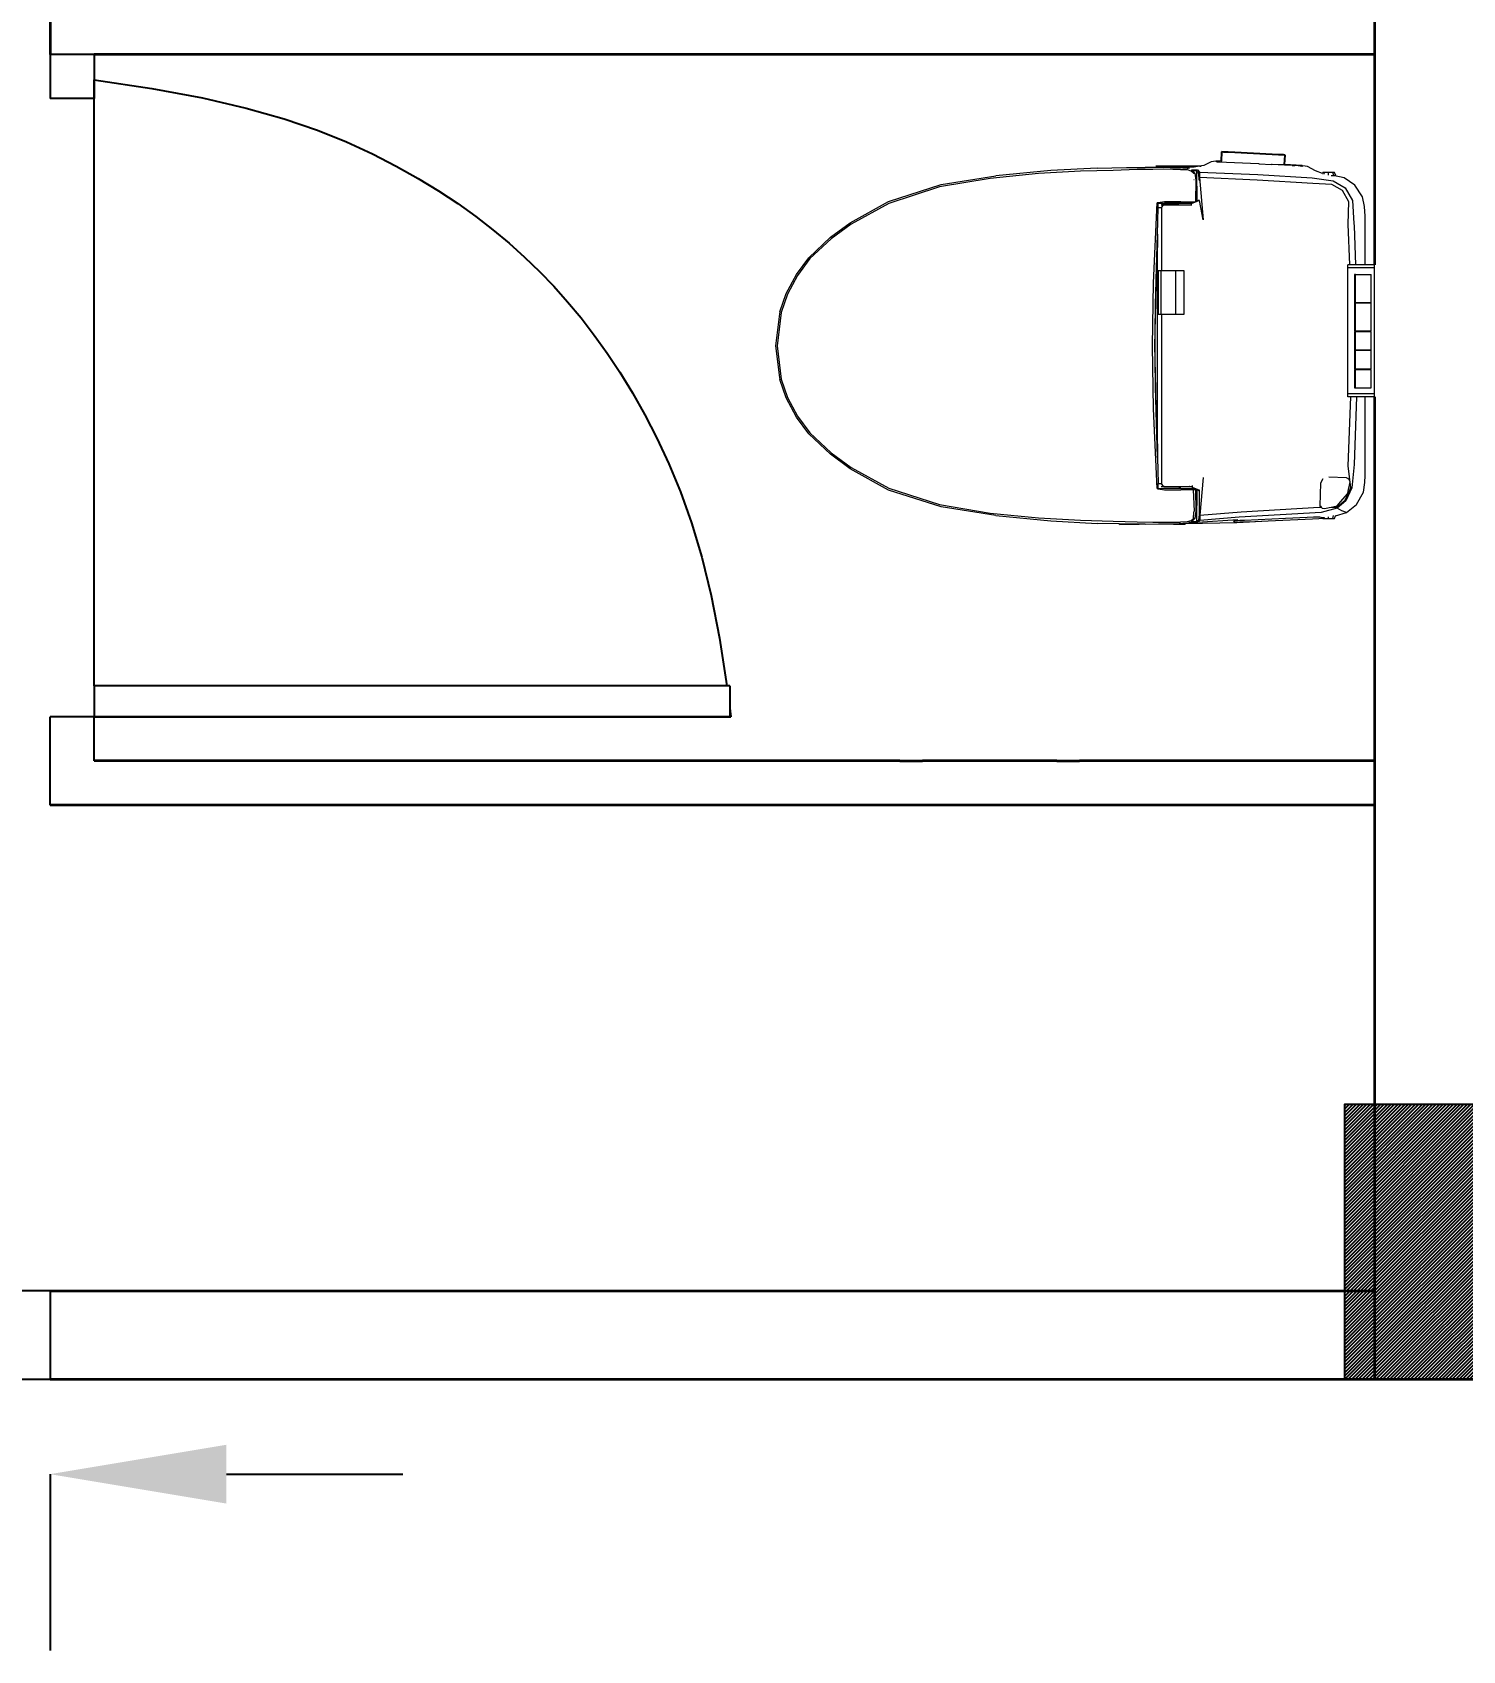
# Model space of a CAD drawing. Header units: millimetres. Extents: x 6923 to 14208, y 3430 to 4414.
# Drawn here: x 9079.7 to 9152.6, y 4083.6 to 4166.1 of the extents above; entities that cross this region are included whole.
import ezdxf

# ---------------------------------------------------------------- set-up
doc = ezdxf.new("R2010")
doc.units = ezdxf.units.MM
doc.linetypes.add('DASHED2', pattern=[0.375, 0.25, -0.125])
doc.layers.get('Defpoints').update_dxf_attribs({"color": 250})
for name, color, linetype, lineweight in [('dimension', 6, 'Continuous', 15), ('door', 104, 'Continuous', 25), ('Furniture', 252, 'Continuous', 0), ('wall', 160, 'Continuous', 35)]:
    doc.layers.add(name, color=color, linetype=linetype, lineweight=lineweight)
doc.layers.add('GRID LINE', color=12, linetype='DASHED2')
doc.layers.add('SectionCutEdges', color=7, linetype='Continuous')
doc.styles.get("Standard").update_dxf_attribs({"font": 'arial.ttf'})
doc.dimstyles.new('1 to 8', dxfattribs={"dimscale": 96, "dimtxt": 0.09375, "dimasz": 0.09375, "dimexe": 0.09375, "dimexo": 0.09375, "dimgap": 0.015625, "dimtad": 0, "dimtih": 1, "dimtoh": 1, "dimdec": 0, "dimrnd": 0.09375, "dimzin": 3, "dimdsep": 46, "dimlunit": 4, "dimtxsty": 'Standard', "dimcen": 0.09375, "dimadec": 0, "dimazin": 0, "dimtfac": 1, "dimtdec": 0, "dimtofl": 0, "dimtmove": 0, "dimatfit": 3, "dimfxl": 0.09375, "dimfxlon": 1, "dimtolj": 1, "dimtzin": 0, "dimarcsym": 0})

# ---------------------------------------------------------------- blocks, each defined once
blk = doc.blocks.new('*D65')
at = {"layer": 'Defpoints', "color": 0, "transparency": 16777216}
for p in [(9044.539, 4097.401), (9080.571, 4097.401), (9080.571, 4092.553)]:
    blk.add_point(p, dxfattribs=at)
at = {"layer": 'dimension', "color": 0, "lineweight": -2, "transparency": 16777216}
for p, q in [((9035.539, 4092.553), (9026.539, 4092.553)), ((9044.539, 4092.553), (9044.539, 4083.553)), ((9080.571, 4092.553), (9080.571, 4083.553)), ((9089.571, 4092.553), (9098.571, 4092.553))]:
    blk.add_line(p, q, dxfattribs=at)
at = {"layer": 'dimension', "color": 0, "transparency": 16777216}
for points in [[(9035.539, 4094.053), (9035.539, 4091.053), (9044.539, 4092.553)], [(9089.571, 4094.053), (9089.571, 4091.053), (9080.571, 4092.553)]]:
    blk.add_solid(points, dxfattribs=at)
at = {"layer": 'dimension', "color": 0, "transparency": 16777216, "insert": (9062.555, 4092.553), "char_height": 9, "attachment_point": 5}
blk.add_mtext('\\A1;3\'-0"', dxfattribs=at)

msp = doc.modelspace()

# ---------------------------------------------------------------- hatches: boundary and pattern name
at = {"layer": 'GRID LINE', "linetype": 'DASHED2'}
h = msp.add_hatch(dxfattribs=at)
h.set_pattern_fill('ANSI31', color=5)
h.set_pattern_definition([(45, (-6277.06887, 3611.32997), (-0.0883883476, 0.0883883476), [])])
h.paths.add_polyline_path([(9147.76, 4111.41), (9147.76, 4106.409), (9147.76, 4101.905), (9146.606, 4101.905), (9146.606, 4097.41), (9156.76, 4097.41), (9156.76, 4111.41)])
h.paths.add_polyline_path([(9147.76, 4111.41), (9146.606, 4111.41), (9146.606, 4101.905), (9147.76, 4101.905), (9147.76, 4106.409)], flags=17)
h.paths.add_polyline_path([(9158.606, 4111.41), (9156.76, 4111.41), (9156.76, 4097.41), (9158.606, 4097.41)])

# ---------------------------------------------------------------- linework, layer by layer
for p, q in [((9140.343, 4159.99), (9140.317, 4159.519)), ((9140.433, 4159.986), (9140.343, 4159.99)), ((9140.678, 4159.974), (9140.433, 4159.986)), ((9141.012, 4159.958), (9140.678, 4159.974)), ((9142.914, 4159.865), (9141.012, 4159.958)), ((9143.248, 4159.849), (9142.914, 4159.865)), ((9143.492, 4159.837), (9143.248, 4159.849)), ((9143.582, 4159.833), (9143.492, 4159.837)), ((9143.554, 4159.345), (9143.582, 4159.833))]:
    msp.add_line(p, q)
at = {"layer": 'door'}
for p, q in [((9080.571, 4164.962), (9080.571, 4162.71)), ((9082.823, 4164.962), (9080.571, 4164.962)), ((9082.823, 4164.962), (9082.823, 4162.71)), ((9082.823, 4132.758), (9082.823, 4163.668)), ((9082.823, 4162.71), (9080.571, 4162.71)), ((9115.253, 4132.758), (9082.823, 4132.758)), ((9082.823, 4132.758), (9082.823, 4131.181)), ((9115.253, 4132.758), (9115.253, 4131.181)), ((9080.571, 4126.677), (9080.571, 4131.181)), ((9082.823, 4131.181), (9080.571, 4131.181)), ((9082.823, 4128.929), (9082.823, 4131.181)), ((9082.823, 4131.181), (9115.31, 4131.181)), ((9115.253, 4131.619), (9115.31, 4131.181)), ((9080.571, 4101.905), (9078.77, 4101.905)), ((9080.571, 4101.905), (9080.571, 4097.401)), ((9078.319, 4097.401), (9080.571, 4097.401))]:
    msp.add_line(p, q, dxfattribs=at)
msp.add_lwpolyline([(9082.823, 4163.668), (9085.773, 4163.23), (9088.345, 4162.748), (9090.581, 4162.23), (9092.524, 4161.679), (9094.218, 4161.102), (9095.705, 4160.504), (9097.028, 4159.89), (9098.229, 4159.266), (9099.346, 4158.637), (9100.392, 4158), (9101.372, 4157.354), (9102.294, 4156.695), (9103.164, 4156.023), (9103.99, 4155.333), (9104.778, 4154.623), (9105.534, 4153.892), (9106.266, 4153.135), (9106.975, 4152.348), (9107.665, 4151.522), (9108.338, 4150.651), (9108.996, 4149.729), (9109.642, 4148.749), (9110.279, 4147.704), (9110.909, 4146.587), (9111.532, 4145.389), (9112.143, 4144.088), (9112.733, 4142.659), (9113.295, 4141.079), (9113.821, 4139.323), (9114.303, 4137.367), (9114.733, 4135.187), (9115.103, 4132.758)], dxfattribs=at)
at = {"layer": 'Furniture'}
for p, q in [((9131.626, 4159.039), (9128.826, 4158.764)), ((9133.138, 4159.004), (9130.994, 4158.887)), ((9133.994, 4159.168), (9131.626, 4159.039)), ((9134.803, 4159.045), (9133.138, 4159.004)), ((9133.994, 4159.168), (9135.495, 4159.202)), ((9136.024, 4159.088), (9134.803, 4159.045)), ((9135.495, 4159.202), (9136.438, 4159.201)), ((9136.837, 4159.095), (9136.024, 4159.088)), ((9137.128, 4159.19), (9136.438, 4159.201)), ((9137.395, 4159.102), (9136.837, 4159.095)), ((9136.983, 4159.255), (9137.001, 4159.255)), ((9139.199, 4159.255), (9136.983, 4159.255)), ((9137.001, 4159.255), (9137.046, 4159.255)), ((9137.109, 4159.255), (9137.045, 4159.255)), ((9137.195, 4159.255), (9137.109, 4159.255)), ((9137.402, 4159.189), (9137.128, 4159.19)), ((9137.853, 4159.098), (9137.395, 4159.102)), ((9137.423, 4159.241), (9137.402, 4159.189)), ((9137.495, 4159.188), (9137.402, 4159.189)), ((9137.51, 4159.241), (9137.423, 4159.241)), ((9137.495, 4159.188), (9137.51, 4159.241)), ((9137.637, 4159.188), (9137.495, 4159.188)), ((9137.72, 4159.241), (9137.51, 4159.241)), ((9137.72, 4159.185), (9137.637, 4159.188)), ((9137.72, 4159.185), (9137.72, 4159.241)), ((9137.931, 4159.241), (9137.72, 4159.241)), ((9137.94, 4159.18), (9137.72, 4159.185)), ((9138.239, 4159.1), (9137.853, 4159.098)), ((9137.948, 4159.18), (9137.931, 4159.241)), ((9138.018, 4159.241), (9137.931, 4159.241)), ((9137.948, 4159.18), (9137.94, 4159.18)), ((9138.039, 4159.177), (9137.948, 4159.18)), ((9138.038, 4159.191), (9138.018, 4159.241)), ((9138.939, 4159.204), (9138.038, 4159.191)), ((9138.041, 4159.182), (9138.038, 4159.191)), ((9138.361, 4159.174), (9138.039, 4159.177)), ((9138.239, 4159.1), (9138.579, 4159.089)), ((9138.361, 4159.174), (9138.583, 4159.158)), ((9138.579, 4159.089), (9138.765, 4159.03)), ((9138.583, 4159.158), (9138.63, 4159.155)), ((9138.706, 4159.138), (9138.63, 4159.155)), ((9138.899, 4158.907), (9138.765, 4159.03)), ((9138.799, 4159.082), (9139.107, 4159.068)), ((9138.828, 4159.069), (9138.82, 4159.074)), ((9138.86, 4159.036), (9138.828, 4159.069)), ((9138.865, 4159.031), (9138.86, 4159.036)), ((9139.063, 4159.023), (9138.865, 4159.031)), ((9138.98, 4158.913), (9138.865, 4159.031)), ((9138.899, 4158.907), (9138.98, 4158.913)), ((9139.199, 4159.255), (9138.939, 4159.204)), ((9138.98, 4158.913), (9139.026, 4158.546)), ((9139.063, 4159.023), (9139.107, 4159.068)), ((9139.063, 4159.023), (9139.07, 4157.481)), ((9139.163, 4158.924), (9139.063, 4159.023)), ((9139.107, 4159.068), (9139.211, 4158.965)), ((9139.163, 4158.924), (9139.211, 4158.965)), ((9139.192, 4158.646), (9139.163, 4158.924)), ((9139.436, 4159.302), (9139.199, 4159.255)), ((9139.232, 4159.255), (9139.199, 4159.255)), ((9139.211, 4158.965), (9142.193, 4158.835)), ((9139.211, 4158.965), (9139.212, 4158.682)), ((9139.276, 4159.255), (9139.232, 4159.255)), ((9139.232, 4159.255), (9139.276, 4159.255)), ((9139.276, 4159.255), (9139.294, 4159.255)), ((9139.294, 4159.255), (9139.276, 4159.255)), ((9139.802, 4159.484), (9139.436, 4159.302)), ((9140.037, 4159.514), (9139.802, 4159.484)), ((9140.037, 4159.514), (9140.079, 4159.496)), ((9140.084, 4159.531), (9140.079, 4159.496)), ((9140.079, 4159.496), (9140.092, 4159.49)), ((9140.116, 4159.51), (9140.084, 4159.531)), ((9140.317, 4159.519), (9140.084, 4159.531)), ((9140.092, 4159.49), (9140.113, 4159.481)), ((9140.113, 4159.481), (9140.127, 4159.475)), ((9140.155, 4159.49), (9140.116, 4159.51)), ((9140.254, 4159.463), (9140.127, 4159.475)), ((9140.205, 4159.473), (9140.155, 4159.49)), ((9140.254, 4159.463), (9140.205, 4159.473)), ((9140.265, 4159.462), (9140.254, 4159.463)), ((9140.592, 4159.445), (9140.265, 4159.462)), ((9140.315, 4159.483), (9140.315, 4159.481)), ((9140.317, 4159.517), (9140.316, 4159.507)), ((9140.317, 4159.519), (9140.317, 4159.517)), ((9142.223, 4159.379), (9140.592, 4159.445)), ((9142.261, 4159.378), (9142.223, 4159.379)), ((9142.261, 4159.378), (9142.884, 4159.35)), ((9142.884, 4159.35), (9142.885, 4159.352)), ((9142.915, 4159.349), (9142.884, 4159.35)), ((9143.219, 4159.335), (9142.915, 4159.349)), ((9143.463, 4159.324), (9143.219, 4159.335)), ((9143.439, 4159.344), (9143.464, 4159.343)), ((9143.553, 4159.321), (9143.463, 4159.324)), ((9143.464, 4159.343), (9143.554, 4159.34)), ((9143.553, 4159.321), (9143.553, 4159.324)), ((9143.94, 4159.303), (9143.553, 4159.321)), ((9144.447, 4159.297), (9143.554, 4159.345)), ((9143.554, 4159.34), (9143.554, 4159.345)), ((9143.944, 4159.303), (9143.94, 4159.303)), ((9143.944, 4159.303), (9143.951, 4159.302)), ((9144.25, 4159.278), (9143.951, 4159.302)), ((9143.951, 4159.302), (9144.082, 4159.297)), ((9144.432, 4159.251), (9144.25, 4159.278)), ((9144.389, 4159.293), (9144.319, 4159.292)), ((9144.426, 4159.295), (9144.389, 4159.293)), ((9144.447, 4159.297), (9144.426, 4159.295)), ((9144.449, 4159.263), (9144.432, 4159.251)), ((9144.449, 4159.263), (9144.447, 4159.297)), ((9144.484, 4159.288), (9144.449, 4159.263)), ((9144.45, 4159.23), (9144.45, 4159.235)), ((9144.483, 4159.231), (9144.483, 4159.227)), ((9144.726, 4159.252), (9144.484, 4159.288)), ((9145.127, 4159.031), (9144.726, 4159.252)), ((9145.484, 4158.897), (9145.127, 4159.031)), ((9145.504, 4158.945), (9145.484, 4158.897)), ((9145.591, 4158.945), (9145.504, 4158.945)), ((9145.566, 4158.857), (9145.591, 4158.945)), ((9145.801, 4158.945), (9145.591, 4158.945)), ((9145.801, 4158.805), (9145.801, 4158.945)), ((9146.012, 4158.945), (9145.801, 4158.945)), ((9146.058, 4158.78), (9146.012, 4158.945)), ((9146.099, 4158.945), (9146.012, 4158.945)), ((9146.165, 4158.78), (9146.099, 4158.945)), ((9123.355, 4157.466), (9126.029, 4158.323)), ((9125.94, 4158.207), (9123.36, 4157.366)), ((9128.539, 4158.634), (9125.94, 4158.207)), ((9126.029, 4158.323), (9128.826, 4158.764)), ((9130.994, 4158.887), (9128.539, 4158.634)), ((9138.93, 4158.584), (9138.941, 4158.584)), ((9138.937, 4158.556), (9138.933, 4158.556)), ((9139.026, 4158.546), (9139.01, 4157.454)), ((9139.191, 4158.544), (9139.192, 4158.646)), ((9139.191, 4158.544), (9139.212, 4158.543)), ((9139.212, 4158.682), (9139.4, 4156.526)), ((9142.158, 4158.557), (9139.212, 4158.682)), ((9144.997, 4158.377), (9142.158, 4158.557)), ((9142.193, 4158.835), (9144.96, 4158.661)), ((9144.96, 4158.661), (9146.036, 4158.508)), ((9145.955, 4158.325), (9144.997, 4158.377)), ((9145.478, 4158.882), (9145.484, 4158.897)), ((9145.931, 4158.78), (9146.036, 4158.78)), ((9146.502, 4158.022), (9145.955, 4158.325)), ((9146.595, 4158.664), (9146.036, 4158.78)), ((9146.036, 4158.78), (9146.058, 4158.78)), ((9146.036, 4158.508), (9146.65, 4158.164)), ((9146.058, 4158.78), (9146.165, 4158.78)), ((9147.132, 4158.301), (9146.595, 4158.664)), ((9146.65, 4158.164), (9147.022, 4157.514)), ((9147.528, 4157.693), (9147.132, 4158.301)), ((9121.394, 4156.377), (9123.355, 4157.466)), ((9123.36, 4157.366), (9121.436, 4156.303)), ((9136.865, 4153.314), (9137.056, 4157.391)), ((9137.088, 4157.395), (9137.056, 4157.391)), ((9137.098, 4157.397), (9137.088, 4157.395)), ((9137.435, 4157.444), (9137.098, 4157.397)), ((9137.098, 4157.397), (9137.107, 4157.371)), ((9137.101, 4157.147), (9137.107, 4157.371)), ((9137.107, 4157.371), (9137.534, 4157.378)), ((9137.251, 4157.297), (9137.279, 4157.297)), ((9137.269, 4157.13), (9137.373, 4157.289)), ((9138.154, 4157.31), (9137.279, 4157.297)), ((9137.279, 4157.297), (9137.373, 4157.289)), ((9137.373, 4157.289), (9138.035, 4157.297)), ((9137.43, 4157.39), (9137.517, 4157.39)), ((9137.927, 4157.444), (9137.435, 4157.444)), ((9137.517, 4157.39), (9137.718, 4157.39)), ((9137.534, 4157.378), (9137.78, 4157.378)), ((9137.718, 4157.39), (9137.806, 4157.39)), ((9137.78, 4157.378), (9138.107, 4157.378)), ((9137.806, 4157.39), (9137.845, 4157.39)), ((9137.845, 4157.39), (9137.867, 4157.39)), ((9137.867, 4157.39), (9138.135, 4157.39)), ((9138.266, 4157.444), (9137.927, 4157.444)), ((9138.035, 4157.297), (9138.702, 4157.289)), ((9138.107, 4157.378), (9138.391, 4157.378)), ((9138.135, 4157.39), (9138.273, 4157.39)), ((9138.266, 4157.444), (9138.61, 4157.444)), ((9138.273, 4157.39), (9138.368, 4157.39)), ((9138.368, 4157.39), (9138.43, 4157.39)), ((9138.391, 4157.378), (9138.588, 4157.378)), ((9138.43, 4157.39), (9138.479, 4157.39)), ((9138.479, 4157.39), (9138.64, 4157.39)), ((9138.588, 4157.378), (9138.629, 4157.378)), ((9138.61, 4157.444), (9138.884, 4157.444)), ((9138.629, 4157.378), (9138.746, 4157.378)), ((9138.64, 4157.39), (9138.644, 4157.39)), ((9138.644, 4157.39), (9138.77, 4157.39)), ((9138.702, 4157.289), (9138.713, 4157.289)), ((9138.713, 4157.289), (9138.792, 4157.29)), ((9138.746, 4157.378), (9138.787, 4157.39)), ((9138.77, 4157.39), (9138.787, 4157.39)), ((9138.787, 4157.39), (9138.868, 4157.39)), ((9139.211, 4157.505), (9138.792, 4157.335)), ((9138.792, 4157.355), (9138.868, 4157.39)), ((9138.792, 4157.355), (9138.792, 4157.335)), ((9138.792, 4157.335), (9138.792, 4157.31)), ((9138.792, 4157.31), (9138.792, 4157.302)), ((9138.792, 4157.302), (9138.792, 4157.29)), ((9138.792, 4157.29), (9138.792, 4157.264)), ((9138.868, 4157.39), (9138.915, 4157.411)), ((9138.884, 4157.444), (9138.915, 4157.444)), ((9138.915, 4157.426), (9138.978, 4157.444)), ((9138.915, 4157.444), (9138.978, 4157.444)), ((9138.915, 4157.42), (9138.963, 4157.432)), ((9138.915, 4157.411), (9138.963, 4157.432)), ((9138.963, 4157.432), (9138.989, 4157.444)), ((9138.978, 4157.444), (9138.989, 4157.444)), ((9138.989, 4157.444), (9139.01, 4157.454)), ((9139.01, 4157.454), (9139.07, 4157.481)), ((9139.07, 4157.481), (9139.153, 4157.519)), ((9139.153, 4157.519), (9139.159, 4157.521)), ((9139.159, 4157.521), (9139.161, 4157.522)), ((9139.161, 4157.522), (9139.178, 4157.53)), ((9139.211, 4157.505), (9139.178, 4157.53)), ((9139.4, 4156.526), (9139.211, 4157.505)), ((9146.826, 4157.449), (9146.502, 4158.022)), ((9146.795, 4156.309), (9146.826, 4157.449)), ((9147.022, 4157.514), (9147.085, 4156.333)), ((9147.632, 4157.212), (9147.528, 4157.693)), ((9137.063, 4155.797), (9137.1, 4157.13)), ((9137.1, 4157.13), (9137.101, 4157.147)), ((9137.128, 4157.13), (9137.1, 4157.13)), ((9137.269, 4157.13), (9137.128, 4157.13)), ((9137.269, 4157.13), (9137.269, 4153.929)), ((9147.665, 4156.719), (9147.632, 4157.212)), ((9147.665, 4154.234), (9147.665, 4156.719)), ((9119.281, 4154.592), (9120.389, 4155.634)), ((9120.389, 4155.634), (9121.394, 4156.377)), ((9121.436, 4156.303), (9120.422, 4155.559)), ((9136.997, 4153.462), (9137.063, 4155.797)), ((9137.063, 4155.797), (9137.066, 4155.631)), ((9137.066, 4155.111), (9137.063, 4155.797)), ((9137.066, 4155.631), (9137.066, 4155.111)), ((9146.873, 4154.234), (9146.795, 4156.309)), ((9147.085, 4156.333), (9147.095, 4156.227)), ((9147.095, 4156.227), (9147.163, 4154.234)), ((9120.422, 4155.559), (9119.333, 4154.547)), ((9137.073, 4153.929), (9137.066, 4155.111)), ((9118.654, 4153.743), (9119.281, 4154.592)), ((9119.333, 4154.547), (9118.7, 4153.692)), ((9146.773, 4154.102), (9146.773, 4154.234)), ((9146.873, 4154.234), (9146.773, 4154.234)), ((9146.773, 4153.719), (9146.773, 4154.102)), ((9146.773, 4154.102), (9148.132, 4154.102)), ((9147.072, 4154.234), (9146.873, 4154.234)), ((9147.163, 4154.234), (9147.072, 4154.234)), ((9147.176, 4154.234), (9147.163, 4154.234)), ((9147.356, 4154.234), (9147.176, 4154.234)), ((9147.4, 4154.234), (9147.356, 4154.234)), ((9147.517, 4154.234), (9147.4, 4154.234)), ((9147.58, 4154.234), (9147.517, 4154.234)), ((9147.604, 4154.234), (9147.58, 4154.234)), ((9147.623, 4154.234), (9147.604, 4154.234)), ((9147.631, 4154.234), (9147.623, 4154.234)), ((9147.665, 4154.234), (9147.631, 4154.234)), ((9148.132, 4154.234), (9147.665, 4154.234)), ((9148.132, 4154.102), (9148.132, 4154.234)), ((9148.132, 4153.719), (9148.132, 4154.102)), ((9118.134, 4152.761), (9118.654, 4153.743)), ((9118.7, 4153.692), (9118.196, 4152.742)), ((9136.808, 4150.103), (9136.865, 4153.314)), ((9136.981, 4153.395), (9136.966, 4152.356)), ((9136.976, 4152.212), (9136.996, 4153.4)), ((9136.996, 4153.4), (9136.997, 4153.462)), ((9137.116, 4153.929), (9137.073, 4153.929)), ((9137.076, 4153.434), (9137.073, 4153.929)), ((9137.074, 4151.722), (9137.076, 4153.434)), ((9137.116, 4151.722), (9137.116, 4153.929)), ((9137.129, 4153.929), (9137.116, 4153.929)), ((9137.259, 4153.929), (9137.129, 4153.929)), ((9137.259, 4151.722), (9137.259, 4153.929)), ((9137.269, 4153.929), (9137.259, 4153.929)), ((9138.01, 4153.929), (9137.269, 4153.929)), ((9138.01, 4151.722), (9138.01, 4153.929)), ((9138.02, 4153.929), (9138.01, 4153.929)), ((9138.431, 4153.929), (9138.02, 4153.929)), ((9138.431, 4151.722), (9138.431, 4153.929)), ((9146.773, 4150.121), (9146.773, 4153.719)), ((9147.176, 4153.743), (9147.126, 4153.743)), ((9147.126, 4153.743), (9147.126, 4153.719)), ((9147.126, 4153.719), (9147.126, 4152.317)), ((9147.176, 4153.743), (9147.964, 4153.743)), ((9147.176, 4153.719), (9147.176, 4153.743)), ((9147.176, 4152.317), (9147.176, 4153.719)), ((9147.964, 4153.719), (9147.964, 4153.743)), ((9147.964, 4152.317), (9147.964, 4153.719)), ((9148.132, 4147.993), (9148.132, 4153.719)), ((9117.801, 4151.831), (9118.134, 4152.761)), ((9118.196, 4152.742), (9117.864, 4151.808)), ((9136.966, 4152.356), (9136.942, 4150.79)), ((9147.126, 4152.317), (9147.176, 4152.317)), ((9147.176, 4152.317), (9147.964, 4152.317)), ((9117.786, 4151.727), (9117.576, 4150.103)), ((9117.864, 4151.808), (9117.66, 4150.103)), ((9117.801, 4151.831), (9117.786, 4151.727)), ((9136.952, 4150.79), (9136.976, 4152.212)), ((9137.072, 4150.79), (9137.074, 4151.722)), ((9137.074, 4151.722), (9137.116, 4151.722)), ((9137.116, 4151.722), (9137.129, 4151.722)), ((9137.129, 4151.722), (9137.259, 4151.722)), ((9137.259, 4151.722), (9137.269, 4151.722)), ((9137.269, 4151.722), (9137.269, 4143.077)), ((9137.269, 4151.722), (9138.01, 4151.722)), ((9138.01, 4151.722), (9138.02, 4151.722)), ((9138.02, 4151.722), (9138.431, 4151.722)), ((9147.176, 4152.287), (9147.126, 4152.287)), ((9147.126, 4152.287), (9147.126, 4150.861)), ((9147.176, 4150.861), (9147.176, 4152.287)), ((9147.176, 4152.287), (9147.964, 4152.287)), ((9147.964, 4150.861), (9147.964, 4152.287)), ((9136.942, 4150.79), (9136.932, 4150.103)), ((9136.94, 4150.103), (9136.952, 4150.79)), ((9137.072, 4150.376), (9137.072, 4150.79)), ((9147.126, 4150.861), (9147.176, 4150.861)), ((9147.176, 4150.835), (9147.126, 4150.835)), ((9147.126, 4150.835), (9147.126, 4149.893)), ((9147.176, 4150.861), (9147.964, 4150.861)), ((9147.176, 4149.893), (9147.176, 4150.835)), ((9147.176, 4150.835), (9147.964, 4150.835)), ((9147.964, 4149.893), (9147.964, 4150.835)), ((9117.576, 4150.103), (9117.786, 4148.48)), ((9117.66, 4150.103), (9117.864, 4148.399)), ((9136.865, 4146.893), (9136.808, 4150.103)), ((9136.932, 4150.103), (9136.942, 4149.417)), ((9136.952, 4149.417), (9136.94, 4150.103)), ((9137.072, 4150.104), (9137.072, 4150.376)), ((9137.072, 4149.417), (9137.072, 4150.104)), ((9146.773, 4147.993), (9146.773, 4150.121)), ((9147.126, 4149.893), (9147.176, 4149.893)), ((9147.176, 4149.872), (9147.126, 4149.872)), ((9147.126, 4149.872), (9147.126, 4148.93)), ((9147.176, 4149.893), (9147.964, 4149.893)), ((9147.176, 4148.93), (9147.176, 4149.872)), ((9147.176, 4149.872), (9147.964, 4149.872)), ((9147.964, 4148.93), (9147.964, 4149.872)), ((9136.942, 4149.417), (9136.966, 4147.851)), ((9136.976, 4147.995), (9136.952, 4149.417)), ((9137.076, 4146.773), (9137.072, 4149.417)), ((9117.786, 4148.48), (9117.801, 4148.376)), ((9118.134, 4147.445), (9117.801, 4148.376)), ((9117.864, 4148.399), (9118.196, 4147.465)), ((9147.126, 4148.93), (9147.176, 4148.93)), ((9147.176, 4148.899), (9147.126, 4148.899)), ((9147.126, 4148.899), (9147.126, 4147.993)), ((9147.176, 4148.93), (9147.964, 4148.93)), ((9147.176, 4148.899), (9147.964, 4148.899)), ((9147.176, 4147.993), (9147.176, 4148.899)), ((9147.964, 4147.993), (9147.964, 4148.899)), ((9118.654, 4146.464), (9118.134, 4147.445)), ((9118.196, 4147.465), (9118.7, 4146.515)), ((9136.966, 4147.851), (9136.981, 4146.812)), ((9136.996, 4146.807), (9136.976, 4147.995)), ((9146.773, 4147.646), (9146.773, 4147.993)), ((9146.773, 4147.495), (9146.773, 4147.646)), ((9148.132, 4147.646), (9146.773, 4147.646)), ((9146.931, 4147.495), (9146.773, 4147.495)), ((9146.803, 4143.973), (9146.931, 4147.495)), ((9147.088, 4147.495), (9146.931, 4147.495)), ((9147.215, 4147.495), (9147.088, 4147.495)), ((9147.215, 4147.495), (9147.1, 4144.048)), ((9147.126, 4147.993), (9147.126, 4147.957)), ((9147.126, 4147.957), (9147.176, 4147.957)), ((9147.176, 4147.957), (9147.176, 4147.993)), ((9147.176, 4147.957), (9147.964, 4147.957)), ((9147.238, 4147.495), (9147.215, 4147.495)), ((9147.342, 4147.495), (9147.238, 4147.495)), ((9147.427, 4147.495), (9147.342, 4147.495)), ((9147.506, 4147.495), (9147.427, 4147.495)), ((9147.55, 4147.495), (9147.506, 4147.495)), ((9147.597, 4147.495), (9147.55, 4147.495)), ((9147.62, 4147.495), (9147.597, 4147.495)), ((9147.653, 4147.495), (9147.62, 4147.495)), ((9147.665, 4147.495), (9147.653, 4147.495)), ((9147.665, 4143.494), (9147.665, 4147.495)), ((9148.132, 4147.495), (9147.665, 4147.495)), ((9147.964, 4147.957), (9147.964, 4147.993)), ((9148.132, 4147.646), (9148.132, 4147.993)), ((9148.132, 4147.495), (9148.132, 4147.646)), ((9137.056, 4142.816), (9136.865, 4146.893)), ((9136.997, 4146.745), (9136.996, 4146.807)), ((9137.063, 4144.41), (9136.997, 4146.745)), ((9137.066, 4145.096), (9137.076, 4146.773)), ((9119.281, 4145.615), (9118.654, 4146.464)), ((9118.7, 4146.515), (9119.333, 4145.66)), ((9120.389, 4144.573), (9119.281, 4145.615)), ((9119.333, 4145.66), (9120.422, 4144.648)), ((9137.063, 4144.41), (9137.066, 4145.096)), ((9137.066, 4145.096), (9137.066, 4144.575)), ((9121.394, 4143.829), (9120.389, 4144.573)), ((9120.422, 4144.648), (9121.436, 4143.903)), ((9137.066, 4144.575), (9137.063, 4144.41)), ((9137.063, 4144.41), (9137.101, 4143.077)), ((9123.355, 4142.741), (9121.394, 4143.829)), ((9121.436, 4143.903), (9123.36, 4142.841)), ((9139.401, 4143.377), (9139.232, 4141.468)), ((9145.507, 4143.323), (9145.393, 4143.102)), ((9146.707, 4143.374), (9145.81, 4143.405)), ((9146.835, 4143.299), (9146.707, 4143.374)), ((9146.931, 4142.865), (9146.803, 4143.973)), ((9146.892, 4143.165), (9146.835, 4143.299)), ((9147.1, 4144.048), (9146.98, 4142.851)), ((9147.639, 4143.136), (9147.665, 4143.494)), ((9126.029, 4141.884), (9123.355, 4142.741)), ((9123.36, 4142.841), (9125.94, 4142)), ((9137.056, 4142.816), (9137.088, 4142.812)), ((9137.088, 4142.812), (9137.098, 4142.81)), ((9137.107, 4142.836), (9137.098, 4142.81)), ((9137.098, 4142.81), (9137.435, 4142.763)), ((9137.101, 4143.077), (9137.129, 4143.077)), ((9137.101, 4143.06), (9137.101, 4143.077)), ((9137.107, 4142.836), (9137.101, 4143.06)), ((9137.107, 4142.836), (9137.395, 4142.831)), ((9137.129, 4143.077), (9137.269, 4143.077)), ((9137.279, 4142.91), (9137.25, 4142.91)), ((9137.373, 4142.918), (9137.269, 4143.077)), ((9137.373, 4142.918), (9137.279, 4142.91)), ((9137.413, 4142.908), (9137.279, 4142.91)), ((9137.415, 4142.918), (9137.373, 4142.918)), ((9137.534, 4142.829), (9137.395, 4142.831)), ((9138.154, 4142.897), (9137.413, 4142.908)), ((9138.035, 4142.91), (9137.415, 4142.918)), ((9137.517, 4142.817), (9137.43, 4142.817)), ((9137.435, 4142.763), (9137.927, 4142.763)), ((9137.718, 4142.817), (9137.517, 4142.817)), ((9137.78, 4142.829), (9137.534, 4142.829)), ((9137.806, 4142.817), (9137.718, 4142.817)), ((9138.107, 4142.829), (9137.78, 4142.829)), ((9137.845, 4142.817), (9137.806, 4142.817)), ((9137.867, 4142.817), (9137.845, 4142.817)), ((9138.135, 4142.817), (9137.867, 4142.817)), ((9137.927, 4142.763), (9138.266, 4142.763)), ((9138.685, 4142.918), (9138.035, 4142.91)), ((9138.391, 4142.829), (9138.107, 4142.829)), ((9138.273, 4142.817), (9138.135, 4142.817)), ((9138.253, 4142.897), (9138.154, 4142.897)), ((9138.61, 4142.763), (9138.266, 4142.763)), ((9138.368, 4142.817), (9138.273, 4142.817)), ((9138.43, 4142.817), (9138.368, 4142.817)), ((9138.588, 4142.829), (9138.391, 4142.829)), ((9138.479, 4142.817), (9138.43, 4142.817)), ((9138.64, 4142.817), (9138.479, 4142.817)), ((9138.603, 4142.829), (9138.588, 4142.829)), ((9138.746, 4142.829), (9138.603, 4142.829)), ((9138.884, 4142.763), (9138.61, 4142.763)), ((9138.644, 4142.817), (9138.64, 4142.817)), ((9138.77, 4142.817), (9138.644, 4142.817)), ((9138.702, 4142.918), (9138.685, 4142.918)), ((9138.845, 4142.916), (9138.702, 4142.918)), ((9138.787, 4142.817), (9138.746, 4142.829)), ((9138.787, 4142.817), (9138.77, 4142.817)), ((9138.787, 4142.817), (9138.915, 4142.817)), ((9138.845, 4142.985), (9138.845, 4142.957)), ((9138.845, 4142.957), (9138.845, 4142.916)), ((9138.845, 4142.916), (9138.845, 4142.893)), ((9138.845, 4142.893), (9139.211, 4142.733)), ((9138.852, 4142.855), (9138.845, 4142.893)), ((9138.942, 4142.817), (9138.852, 4142.855)), ((9138.884, 4142.763), (9138.935, 4141.671)), ((9138.915, 4142.763), (9138.884, 4142.763)), ((9138.915, 4142.817), (9138.942, 4142.817)), ((9138.989, 4142.768), (9138.915, 4142.786)), ((9138.978, 4142.763), (9138.915, 4142.78)), ((9138.978, 4142.763), (9138.915, 4142.763)), ((9138.989, 4142.797), (9138.942, 4142.817)), ((9138.989, 4142.763), (9138.978, 4142.763)), ((9138.989, 4142.797), (9138.989, 4142.768)), ((9139.07, 4142.763), (9138.989, 4142.797)), ((9139.01, 4142.763), (9138.989, 4142.768)), ((9138.989, 4142.768), (9138.989, 4142.763)), ((9139.01, 4142.763), (9138.989, 4142.763)), ((9139.01, 4142.763), (9139.026, 4141.661)), ((9139.07, 4142.763), (9139.064, 4141.141)), ((9139.102, 4142.75), (9139.07, 4142.763)), ((9139.159, 4142.726), (9139.102, 4142.75)), ((9139.159, 4142.726), (9139.161, 4142.725)), ((9139.161, 4142.725), (9139.178, 4142.718)), ((9139.178, 4142.718), (9139.211, 4142.733)), ((9139.208, 4141.662), (9139.211, 4142.733)), ((9145.393, 4143.102), (9145.352, 4141.94)), ((9146.412, 4142.146), (9146.775, 4142.568)), ((9146.64, 4142.228), (9146.931, 4142.865)), ((9146.98, 4142.851), (9146.68, 4142.198)), ((9146.775, 4142.568), (9146.797, 4142.68)), ((9146.797, 4142.68), (9146.82, 4142.798)), ((9146.82, 4142.798), (9146.84, 4142.901)), ((9146.84, 4142.901), (9146.892, 4143.165)), ((9146.98, 4142.851), (9146.931, 4142.865)), ((9147.221, 4142.013), (9147.584, 4142.638)), ((9147.584, 4142.638), (9147.639, 4143.136)), ((9125.94, 4142), (9128.539, 4141.573)), ((9128.826, 4141.443), (9126.029, 4141.884)), ((9138.899, 4141.299), (9138.93, 4141.623)), ((9138.93, 4141.623), (9138.933, 4141.651)), ((9138.941, 4141.623), (9138.93, 4141.623)), ((9138.933, 4141.651), (9138.935, 4141.671)), ((9138.933, 4141.651), (9138.937, 4141.651)), ((9139.026, 4141.661), (9138.98, 4141.294)), ((9139.208, 4141.662), (9139.201, 4141.661)), ((9139.207, 4141.503), (9139.208, 4141.662)), ((9139.232, 4141.468), (9141.335, 4141.637)), ((9145.42, 4141.604), (9141.238, 4141.358)), ((9141.335, 4141.637), (9145.312, 4141.875)), ((9145.312, 4141.875), (9145.419, 4141.874)), ((9145.352, 4141.94), (9145.377, 4141.915)), ((9145.377, 4141.915), (9145.419, 4141.874)), ((9145.419, 4141.874), (9145.424, 4141.869)), ((9146.235, 4141.824), (9145.42, 4141.604)), ((9145.424, 4141.869), (9145.467, 4141.826)), ((9145.467, 4141.826), (9145.606, 4141.802)), ((9145.606, 4141.802), (9145.821, 4141.847)), ((9145.821, 4141.847), (9145.929, 4141.869)), ((9145.929, 4141.869), (9146.227, 4141.932)), ((9145.929, 4141.869), (9146.21, 4141.867)), ((9146.153, 4141.436), (9146.715, 4141.598)), ((9146.21, 4141.867), (9146.64, 4142.228)), ((9146.21, 4141.867), (9146.235, 4141.824)), ((9146.227, 4141.932), (9146.412, 4142.146)), ((9146.68, 4142.198), (9146.235, 4141.824)), ((9146.476, 4141.685), (9146.235, 4141.824)), ((9146.715, 4141.598), (9146.476, 4141.685)), ((9146.715, 4141.598), (9147.221, 4142.013)), ((9128.539, 4141.573), (9130.994, 4141.32)), ((9128.826, 4141.443), (9131.626, 4141.167)), ((9130.994, 4141.32), (9133.138, 4141.203)), ((9131.626, 4141.167), (9133.994, 4141.039)), ((9133.138, 4141.203), (9134.803, 4141.162)), ((9135.118, 4141.014), (9133.994, 4141.039)), ((9134.803, 4141.162), (9136.024, 4141.119)), ((9135.129, 4140.992), (9135.118, 4141.014)), ((9135.122, 4141.014), (9135.118, 4141.014)), ((9135.122, 4141.014), (9135.128, 4141.003)), ((9135.128, 4141.013), (9135.122, 4141.014)), ((9135.128, 4141.013), (9135.128, 4141.003)), ((9135.495, 4141.005), (9135.128, 4141.013)), ((9135.128, 4141.003), (9135.129, 4140.992)), ((9135.793, 4141.005), (9135.129, 4140.992)), ((9135.141, 4140.98), (9135.129, 4140.992)), ((9135.141, 4140.98), (9137.128, 4141.017)), ((9135.793, 4141.005), (9135.495, 4141.005)), ((9135.975, 4141.006), (9135.793, 4141.005)), ((9136.438, 4141.006), (9135.975, 4141.006)), ((9136.024, 4141.119), (9136.837, 4141.111)), ((9136.438, 4141.006), (9137.128, 4141.017)), ((9136.837, 4141.111), (9137.395, 4141.104)), ((9137.128, 4141.017), (9137.637, 4141.019)), ((9137.395, 4141.104), (9137.853, 4141.109)), ((9137.637, 4141.019), (9137.873, 4141.025)), ((9137.853, 4141.109), (9138.239, 4141.107)), ((9137.873, 4141.025), (9137.962, 4141.028)), ((9137.873, 4141.025), (9137.882, 4141.002)), ((9137.882, 4141.002), (9137.969, 4141.002)), ((9137.962, 4141.028), (9138.039, 4141.03)), ((9137.969, 4141.002), (9137.962, 4141.028)), ((9137.969, 4141.002), (9138.18, 4141.002)), ((9138.039, 4141.03), (9138.18, 4141.031)), ((9138.18, 4141.031), (9138.361, 4141.033)), ((9138.18, 4141.002), (9138.18, 4141.031)), ((9138.18, 4141.002), (9138.39, 4141.002)), ((9138.579, 4141.118), (9138.239, 4141.107)), ((9138.4, 4141.036), (9138.361, 4141.033)), ((9138.39, 4141.002), (9138.4, 4141.036)), ((9138.39, 4141.002), (9138.477, 4141.002)), ((9138.452, 4141.039), (9138.4, 4141.036)), ((9138.493, 4141.042), (9138.452, 4141.039)), ((9138.452, 4141.039), (9138.492, 4141.04)), ((9138.477, 4141.002), (9138.492, 4141.04)), ((9138.492, 4141.04), (9141.117, 4141.087)), ((9138.492, 4141.04), (9138.493, 4141.042)), ((9138.559, 4141.047), (9138.493, 4141.042)), ((9138.63, 4141.052), (9138.559, 4141.047)), ((9138.765, 4141.176), (9138.579, 4141.118)), ((9138.63, 4141.052), (9138.633, 4141.053)), ((9138.633, 4141.053), (9138.635, 4141.053)), ((9138.635, 4141.053), (9138.707, 4141.085)), ((9139.105, 4141.098), (9138.707, 4141.085)), ((9138.765, 4141.176), (9138.899, 4141.299)), ((9138.816, 4141.132), (9138.82, 4141.133)), ((9138.82, 4141.133), (9139.064, 4141.141)), ((9138.82, 4141.133), (9138.828, 4141.138)), ((9138.828, 4141.138), (9138.98, 4141.294)), ((9138.98, 4141.294), (9138.899, 4141.299)), ((9139.064, 4141.141), (9139.178, 4141.227)), ((9139.064, 4141.141), (9139.105, 4141.098)), ((9141.162, 4141.23), (9139.105, 4141.098)), ((9139.227, 4141.188), (9139.105, 4141.098)), ((9139.178, 4141.227), (9139.207, 4141.503)), ((9139.227, 4141.188), (9139.178, 4141.227)), ((9139.207, 4141.503), (9139.232, 4141.468)), ((9139.232, 4141.468), (9139.227, 4141.188)), ((9141.238, 4141.358), (9139.227, 4141.188)), ((9141.037, 4141.171), (9140.951, 4141.16)), ((9140.951, 4141.16), (9140.991, 4141.117)), ((9140.991, 4141.117), (9141.026, 4141.111)), ((9141.026, 4141.111), (9141.125, 4141.113)), ((9141.145, 4141.177), (9141.037, 4141.171)), ((9141.117, 4141.087), (9142.72, 4141.178)), ((9141.125, 4141.113), (9141.276, 4141.116)), ((9141.267, 4141.187), (9141.145, 4141.177)), ((9141.513, 4141.2), (9141.267, 4141.187)), ((9141.276, 4141.116), (9141.691, 4141.132)), ((9143.599, 4141.295), (9141.513, 4141.2)), ((9141.691, 4141.132), (9142.72, 4141.178)), ((9142.72, 4141.178), (9144.976, 4141.277)), ((9144.702, 4141.345), (9143.599, 4141.295)), ((9145.032, 4141.357), (9144.702, 4141.345)), ((9144.976, 4141.277), (9144.981, 4141.278)), ((9144.981, 4141.278), (9145.295, 4141.293)), ((9145.247, 4141.362), (9145.032, 4141.357)), ((9145.343, 4141.359), (9145.247, 4141.362)), ((9145.295, 4141.293), (9145.5, 4141.31)), ((9145.422, 4141.343), (9145.343, 4141.359)), ((9145.476, 4141.333), (9145.422, 4141.343)), ((9145.476, 4141.333), (9145.49, 4141.334)), ((9145.492, 4141.33), (9145.476, 4141.333)), ((9145.484, 4141.35), (9145.486, 4141.345)), ((9145.486, 4141.345), (9145.49, 4141.334)), ((9145.49, 4141.334), (9145.58, 4141.339)), ((9145.49, 4141.334), (9145.492, 4141.33)), ((9145.539, 4141.321), (9145.492, 4141.33)), ((9145.5, 4141.31), (9145.504, 4141.3)), ((9145.5, 4141.31), (9145.506, 4141.31)), ((9145.504, 4141.3), (9145.591, 4141.3)), ((9145.506, 4141.31), (9145.539, 4141.321)), ((9145.577, 4141.347), (9145.574, 4141.359)), ((9145.58, 4141.339), (9145.577, 4141.347)), ((9145.591, 4141.3), (9145.58, 4141.339)), ((9145.591, 4141.3), (9145.801, 4141.3)), ((9145.801, 4141.3), (9145.801, 4141.378)), ((9145.801, 4141.3), (9146.012, 4141.3)), ((9146.012, 4141.3), (9146.053, 4141.447)), ((9146.012, 4141.3), (9146.099, 4141.3)), ((9146.099, 4141.3), (9146.153, 4141.436)), ((9146.153, 4141.436), (9146.165, 4141.464))]:
    msp.add_line(p, q, dxfattribs=at)
at = {"layer": 'GRID LINE', "color": 5, "linetype": 'ByBlock'}
msp.add_lwpolyline([(9146.606, 4097.41), (9158.606, 4097.41), (9158.606, 4111.41), (9146.606, 4111.41)], close=True, dxfattribs=at)
at = {"layer": 'SectionCutEdges'}
msp.add_line((9115.253, 4131.181), (9082.823, 4131.181), dxfattribs=at)
at = {"layer": 'wall'}
for p, q in [((9080.571, 4167.214), (9080.571, 4164.962)), ((9148.132, 4167.214), (9148.132, 4164.962)), ((9148.132, 4164.962), (9082.823, 4164.962)), ((9148.132, 4164.962), (9148.132, 4154.234)), ((9148.132, 4147.495), (9148.132, 4128.929)), ((9123.93, 4128.929), (9082.823, 4128.929)), ((9123.93, 4128.929), (9124.017, 4128.929)), ((9124.017, 4128.929), (9124.265, 4128.929)), ((9124.265, 4128.929), (9124.636, 4128.929)), ((9124.636, 4128.929), (9125.074, 4128.929)), ((9125.511, 4128.929), (9125.074, 4128.929)), ((9125.883, 4128.929), (9125.511, 4128.929)), ((9126.131, 4128.929), (9125.883, 4128.929)), ((9126.218, 4128.929), (9126.131, 4128.929)), ((9131.938, 4128.929), (9126.218, 4128.929)), ((9131.938, 4128.929), (9132.025, 4128.929)), ((9132.025, 4128.929), (9132.273, 4128.929)), ((9132.273, 4128.929), (9132.644, 4128.929)), ((9132.644, 4128.929), (9133.082, 4128.929)), ((9133.52, 4128.929), (9133.082, 4128.929)), ((9133.891, 4128.929), (9133.52, 4128.929)), ((9134.139, 4128.929), (9133.891, 4128.929)), ((9134.226, 4128.929), (9134.139, 4128.929)), ((9148.132, 4128.929), (9134.226, 4128.929)), ((9148.132, 4128.929), (9148.132, 4126.677)), ((9148.132, 4126.677), (9080.571, 4126.677)), ((9148.132, 4126.677), (9148.132, 4106.409)), ((9148.132, 4106.409), (9148.132, 4101.905)), ((9080.571, 4101.905), (9148.132, 4101.905)), ((9080.571, 4101.905), (9148.132, 4101.905)), ((9148.132, 4101.905), (9148.132, 4097.401)), ((9080.571, 4097.401), (9148.132, 4097.401)), ((9080.571, 4097.401), (9148.132, 4097.401)), ((9148.132, 4097.401), (9157.14, 4097.401))]:
    msp.add_line(p, q, dxfattribs=at)

# ---------------------------------------------------------------- dimensions: what is measured, and where the dimension line sits
at = {"layer": 'dimension', "color": 219, "true_color": 0x642165}
dim = msp.add_linear_dim(base=(9080.571, 4092.553), p1=(9044.539, 4097.401), p2=(9080.571, 4097.401), dimstyle='1 to 8', dxfattribs=at)
dim.commit()
dim.dimension.update_dxf_attribs({"geometry": '*D65', "text_midpoint": (9062.555, 4092.553)})

doc.saveas('drawing.dxf')
